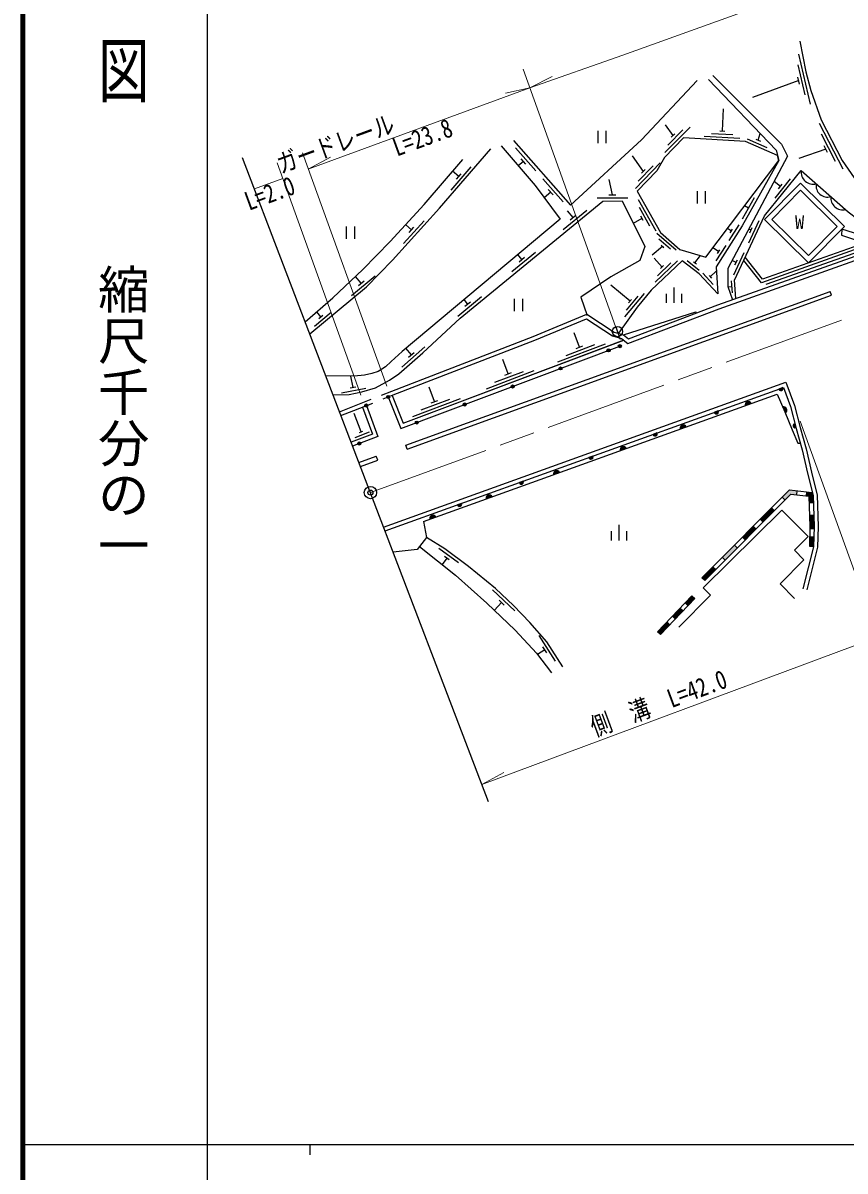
# Model space of a CAD drawing. Units: millimetres at full size, sheet at 1:1000; details may follow other scales. Extents: x 40000 to 680000, y 20000 to 380000.
# Drawn here: x 40000 to 120277, y 202409 to 314516 of the extents above; entities that cross this region are included whole.
import ezdxf
from ezdxf.enums import TextEntityAlignment as Align

# ---------------------------------------------------------------- set-up
doc = ezdxf.new("R2010")
doc.units = ezdxf.units.MM
doc.header["$LTSCALE"] = 1000
doc.header["$PDMODE"] = 32
doc.header["$PDSIZE"] = 500
doc.linetypes.add('CHAIN', pattern=[18.5, 12, -1.5, 3.5, -1.5])
for name, color, linetype, lineweight in [('M-BGD', 7, 'Continuous', 25), ('M-BMK', 2, 'CHAIN', 13), ('M-BMK-OTRS', 5, 'Continuous', 25), ('M-BMK-SRVR', 3, 'Continuous', 25), ('M-STR-HTXT', 7, 'Continuous', 13), ('M-TTL', 2, 'Continuous', 140), ('M-TTL-BAND', 7, 'Continuous', 25)]:
    doc.layers.add(name, color=color, linetype=linetype, lineweight=lineweight)
doc.layers.add('M-OTRS', color=6, linetype='Continuous')
doc.styles.add('@ＭＳ ゴシック', font='')
doc.styles.add('ＭＳ ゴシック', font='')
doc.styles.get('@ＭＳ ゴシック').set_extended_font_data('@MS Gothic')
doc.styles.get('ＭＳ ゴシック').set_extended_font_data('MS Gothic')

msp = doc.modelspace()

# ---------------------------------------------------------------- hatches: boundary and pattern name
at = {"layer": 'M-BGD'}
for points in [[(97035, 282488, -1), (97316, 282594, -1)], [(98142, 282905, -1), (98422, 283010, -1)], [(92355, 280728, -1), (92636, 280833, -1)], [(87676, 278967, -1), (87956, 279073, -1)], [(75519, 278001, -1), (75819, 278001, -1)], [(114191, 278908, -0.4608), (114082, 278618, -0.4608), (113813, 278771)], [(73386, 277160, -1), (73686, 277160, -1)], [(82996, 277206, -1), (83277, 277312, -1)], [(111109, 277372), (110520, 277160, -0.84072)], [(114449, 276449), (114196, 277021, -0.84072)], [(107897, 276641, -0.4608), (107788, 276352, -0.4608), (107519, 276505)], [(78316, 275446, -1), (78597, 275551, -1)], [(104758, 275085), (104169, 274873, -0.84072)], [(115485, 274998, -0.4608), (115207, 275132, -0.4608), (115383, 275386)], [(72693, 273451, -1), (72993, 273451, -1)], [(101903, 274482, -0.4608), (101794, 274193, -0.4608), (101525, 274346)], [(98910, 272979), (98321, 272767, -0.84072)], [(95650, 272230, -0.4608), (95541, 271941, -0.4608), (95272, 272094)], [(92404, 270636), (91815, 270424, -0.84072)], [(88855, 269783, -0.4608), (88746, 269494, -0.4608), (88477, 269647)], [(85825, 268266), (85237, 268054, -0.84072)], [(115567, 268835), (114841, 268917), (114141, 268215), (114424, 267933), (114987, 268498), (115522, 268437)], [(117082, 268662), (116521, 268726), (116475, 268329), (116756, 268297), (116775, 267682), (117175, 267695), (117154, 268368)], [(82816, 267608, -0.4608), (82707, 267319, -0.4608), (82438, 267472)], [(113374, 266879), (113090, 267162), (111999, 266067), (112282, 265785)], [(80317, 266283), (79728, 266071, -0.84072)], [(117213, 266473), (116813, 266461), (116848, 265332), (116844, 265156), (117244, 265147), (117248, 265334)], [(111592, 265092), (111309, 265375), (110253, 264316), (110536, 264033)], [(109756, 263251), (109473, 263533), (108287, 262344), (108571, 262062)], [(117226, 264351), (116827, 264377), (116805, 263422), (117205, 263413)], [(107644, 261132), (107360, 261415), (106295, 260346), (106578, 260064)], [(105607, 258308), (105317, 258584), (104658, 257890), (104948, 257615)], [(104457, 257098), (104167, 257373), (103415, 256581), (103705, 256305)], [(103175, 255747), (102885, 256023), (101976, 255065), (102266, 254790)]]:
    msp.add_hatch(color=256, dxfattribs=at).paths.add_polyline_path(points)

# ---------------------------------------------------------------- linework, layer by layer
for p, q in [((116920, 306597), (115756, 311460)), ((116395, 307500), (115697, 310418)), ((115755, 308889), (111228, 307244)), ((115836, 308549), (115673, 309229)), ((108300, 303977), (108418, 306142)), ((96123, 303989), (96123, 302789)), ((96923, 303989), (96923, 302789)), ((102679, 301863), (105139, 304353)), ((103482, 303530), (102750, 304584)), ((102958, 302572), (104433, 304066)), ((108055, 303990), (108545, 303964)), ((120078, 300243), (117797, 304692)), ((103310, 303356), (103654, 303704)), ((106520, 303474), (110015, 303282)), ((107235, 303735), (109332, 303620)), ((110717, 303208), (112641, 302366)), ((111575, 303160), (112024, 302963)), ((111799, 303062), (111997, 303719)), ((119355, 300996), (117987, 303665)), ((90090, 300072), (88106, 302323)), ((118404, 302194), (115752, 301282)), ((118564, 301882), (118244, 302505)), ((81804, 298181), (83763, 300452)), ((88873, 300999), (88373, 300559)), ((89104, 300737), (88642, 301262)), ((100583, 300026), (99512, 301549)), ((99805, 298347), (102227, 300874)), ((100073, 299060), (101526, 300577)), ((82556, 299513), (81956, 300030)), ((82328, 299248), (82785, 299778)), ((100413, 299849), (100752, 300203)), ((92750, 297053), (90767, 299304)), ((91765, 297717), (91302, 298243)), ((97560, 297734), (97257, 299226)), ((113963, 298543), (113349, 299040)), ((113441, 297422), (114951, 299287)), ((113787, 298326), (114139, 298761)), ((91534, 297980), (90911, 297432)), ((96061, 297426), (99061, 297442)), ((97210, 297732), (97910, 297736)), ((101823, 294196), (100110, 297248)), ((105826, 298089), (105826, 296889)), ((106626, 298089), (106626, 296889)), ((110269, 295397), (111446, 297488)), ((92752, 294340), (95072, 296243)), ((93722, 295523), (93182, 296182)), ((101218, 294659), (100191, 296491)), ((110858, 296443), (110475, 296658)), ((77159, 292990), (79176, 295210)), ((93451, 295301), (93992, 295745)), ((100443, 295428), (99591, 294950)), ((100563, 295215), (100323, 295642)), ((110870, 293059), (111883, 295235)), ((71561, 294631), (71561, 293431)), ((72361, 294631), (72361, 293431)), ((77945, 294302), (77375, 294819)), ((77710, 294043), (78181, 294561)), ((103798, 292314), (101908, 293951)), ((109187, 294189), (108799, 294435)), ((108958, 293269), (109922, 294789)), ((109074, 294012), (109299, 294367)), ((111105, 294274), (110882, 294378)), ((110986, 294020), (111223, 294528)), ((102460, 292679), (101453, 291852)), ((103223, 292415), (102090, 293397)), ((102592, 292565), (102328, 292794)), ((107694, 291274), (108658, 292794)), ((123554, 292873), (112538, 288981)), ((87742, 290232), (90062, 292134)), ((88712, 291415), (88318, 291896)), ((88441, 291193), (88982, 291637)), ((102405, 290674), (101646, 291545)), ((105623, 291086), (106171, 291800)), ((107922, 292195), (107362, 292550)), ((107810, 292017), (108035, 292372)), ((109412, 289925), (110424, 292101)), ((101735, 289204), (103904, 291276)), ((101962, 289835), (103263, 291079)), ((102253, 290529), (102557, 290819)), ((104846, 291305), (106036, 290391)), ((105485, 291193), (105762, 290980)), ((109646, 291139), (109263, 291318)), ((109528, 290886), (109764, 291393)), ((72074, 287915), (74379, 289835)), ((73034, 289106), (72479, 289772)), ((72765, 288882), (73303, 289330)), ((106382, 290080), (107405, 288983)), ((106994, 289864), (107233, 289608)), ((107113, 289736), (107707, 290290)), ((109272, 288148), (109201, 289346)), ((77396, 273276), (118819, 288306)), ((99279, 287346), (97406, 288911)), ((103598, 287173), (103598, 288673)), ((109236, 288747), (108862, 288725)), ((118955, 287930), (118819, 288306)), ((77532, 272900), (118955, 287930)), ((82451, 285892), (84771, 287795)), ((83421, 287075), (83068, 287506)), ((83150, 286853), (83691, 287297)), ((87981, 287579), (87981, 286379)), ((88781, 287579), (88781, 286379)), ((98778, 285810), (100702, 288112)), ((98933, 286463), (100087, 287844)), ((99145, 287185), (99414, 287507)), ((102848, 287173), (102848, 288073)), ((104348, 287173), (104348, 288073)), ((68479, 284920), (70092, 286264)), ((69093, 285823), (68692, 286304)), ((68905, 285666), (69281, 285979)), ((97895, 284852), (98205, 283902)), ((94344, 282865), (93815, 284269)), ((76996, 280909), (79254, 282884)), ((77928, 282122), (77380, 282749)), ((92215, 281423), (96895, 283183)), ((93045, 282056), (95853, 283112)), ((94016, 282741), (94671, 282988)), ((77664, 281892), (78191, 282352)), ((87382, 280245), (86853, 281649)), ((85253, 278803), (89933, 280564)), ((86083, 279436), (88891, 280493)), ((87054, 280122), (87709, 280369)), ((72236, 278928), (72025, 280024)), ((71115, 278407), (73471, 278861)), ((71961, 278875), (72511, 278981)), ((80189, 277539), (79661, 278943)), ((114191, 278908), (113813, 278771)), ((70913, 276556), (74018, 277781)), ((71056, 276183), (74156, 277405)), ((78060, 276097), (82740, 277858)), ((78891, 276730), (81699, 277787)), ((79861, 277416), (80517, 277663)), ((110520, 277160), (111109, 277372)), ((114196, 277021), (114449, 276449)), ((73030, 274593), (72353, 276371)), ((107897, 276641), (107519, 276505)), ((104169, 274873), (104758, 275085)), ((115485, 274998), (115383, 275386)), ((72436, 274045), (73838, 274580)), ((72867, 274530), (73194, 274655)), ((101903, 274482), (101525, 274346)), ((77532, 272900), (77396, 273276)), ((98321, 272767), (98910, 272979)), ((115670, 273497), (115899, 273488)), ((72809, 271591), (74502, 272213)), ((72947, 271215), (74640, 271837)), ((74640, 271837), (74502, 272213)), ((95650, 272230), (95272, 272094)), ((91815, 270424), (92404, 270636)), ((88855, 269783), (88477, 269647)), ((85237, 268054), (85825, 268266)), ((114141, 268215), (114424, 267933)), ((115567, 268835), (115522, 268437)), ((116521, 268726), (116475, 268329)), ((82816, 267608), (82438, 267472)), ((113090, 267162), (113374, 266879)), ((116775, 267682), (117175, 267695)), ((79728, 266071), (80317, 266283)), ((111999, 266067), (112282, 265785)), ((116813, 266461), (117213, 266473)), ((97461, 263994), (97461, 264894)), ((98211, 263994), (98211, 265494)), ((98961, 263994), (98961, 264894)), ((111309, 265375), (111592, 265092)), ((116844, 265156), (117244, 265147)), ((109473, 263533), (109756, 263251)), ((110253, 264316), (110536, 264033)), ((116827, 264377), (117226, 264351)), ((82537, 261790), (80604, 263212)), ((81619, 262093), (81167, 262425)), ((108287, 262344), (108571, 262062)), ((116805, 263422), (117205, 263413)), ((81393, 262259), (80936, 261638)), ((107360, 261415), (107644, 261132)), ((106295, 260346), (106578, 260064)), ((88041, 257103), (85863, 259166)), ((86746, 257917), (86034, 257165)), ((87000, 257676), (86492, 258157)), ((101976, 255065), (105317, 258584)), ((102266, 254790), (105607, 258308)), ((104658, 257890), (104948, 257615)), ((105317, 258584), (105607, 258308)), ((104167, 257373), (104457, 257098)), ((102885, 256023), (103175, 255747)), ((103415, 256581), (103705, 256305)), ((92016, 252189), (90395, 254714)), ((101976, 255065), (102266, 254790)), ((91142, 252995), (90764, 253584)), ((90953, 253289), (90247, 252836))]:
    msp.add_line(p, q, dxfattribs=at)
for points in [[(115848, 312740), (116462, 309752), (116931, 307923), (117943, 305066), (119980, 301092), (123584, 295926), (127431, 294753)], [(75022, 278176), (76009, 278565), (89826, 283901), (95061, 286067), (97723, 284336), (98637, 284069), (99144, 283678), (107858, 286976), (123941, 292702), (146967, 299452), (159560, 308103), (161739, 309371)], [(75159, 277800), (76155, 278193), (89975, 283530), (95019, 285617), (97554, 283969), (98452, 283706), (99077, 283225), (107995, 286601), (124065, 292322), (147141, 299086), (159774, 307765), (161926, 309017)], [(87889, 303023), (93453, 296710), (100399, 303096), (105833, 308904)], [(106944, 308988), (113539, 302086), (113813, 301085), (110229, 294712), (107679, 290690), (107863, 288053), (106032, 290016), (104362, 291298), (101355, 288427), (99970, 286769), (98144, 284213)], [(107373, 309395), (114069, 302674), (114664, 301525), (108844, 290526), (108843, 288778), (109300, 287490)], [(68017, 284145), (73553, 288757), (76090, 291368), (80688, 296429), (85696, 302234)], [(86700, 302509), (90026, 298633), (92446, 295348), (77015, 282444), (75965, 281454), (75398, 280930), (74687, 280493), (74077, 280274), (73350, 280126), (72355, 280020), (69579, 280053)], [(67565, 285327), (70275, 287678), (73178, 290436), (75866, 293170), (79169, 296778), (82939, 301177)], [(109605, 287598), (109498, 289399), (112428, 295696), (116001, 300105), (120587, 296072), (121539, 295346), (122489, 294737), (123405, 294389), (124423, 294191), (125160, 294191), (126276, 294305), (127431, 294753)], [(70282, 278211), (71866, 278246), (73102, 278484), (74427, 278901), (75790, 279633), (76689, 280242), (79061, 282316), (82687, 285698), (96625, 297129), (98500, 297139), (100726, 292676), (100228, 291326), (97390, 289726), (94465, 287725), (95104, 285948)], [(124626, 292903), (119950, 294371), (119918, 293788), (122637, 292867), (112113, 289149), (110396, 291330)], [(122177, 293023), (112216, 289503), (110538, 291634)], [(98637, 284069), (105709, 286299), (105754, 286180)], [(75669, 278001), (76888, 274908), (98282, 282957)], [(76041, 278148), (77116, 275421), (98677, 283533), (78915, 276098)], [(75213, 265295), (114504, 279445), (115333, 277178), (115895, 275009), (116469, 272929), (117009, 270658), (117552, 268422), (117648, 265335), (117603, 263313), (116549, 259148)], [(75355, 264921), (114265, 278934), (114950, 277059), (115508, 274905), (116081, 272829), (116620, 270564), (117154, 268368), (117248, 265334), (117204, 263368), (116161, 259246)], [(79111, 265848), (113638, 278283), (114401, 276556), (115122, 274802), (115670, 273497)], [(73164, 277014), (74135, 274372), (72051, 273577)], [(73536, 277160), (74647, 274140), (72194, 273203)], [(106295, 260346), (114841, 268917), (117082, 268662)], [(106578, 260064), (114987, 268498), (116756, 268297)], [(116756, 268297), (116848, 265332), (116805, 263422)], [(104061, 255508), (107139, 258648), (106407, 259365), (114104, 266957), (116668, 264356), (115333, 263039), (116268, 262091), (113926, 259749), (115349, 258326)], [(79111, 265848), (79412, 264267), (78509, 263116), (76151, 262836)], [(92721, 251648), (91152, 254091), (89497, 255988), (87903, 257647), (86158, 259299), (83517, 261442), (81183, 263158), (79412, 264267)], [(78730, 263398), (82234, 260603), (85313, 257859), (88050, 255222), (90142, 252973), (91602, 251064)]]:
    msp.add_lwpolyline(points, dxfattribs=at)
for points in [[(99979, 298095), (102245, 294057), (104160, 292397), (106694, 291644), (113813, 301085), (113676, 301586), (110552, 302952), (104504, 303284), (102635, 301391), (101885, 300084)], [(112408, 295336), (115922, 298887), (120214, 294639), (116701, 291088)], [(113115, 295340), (115925, 298180), (119507, 294635), (116697, 291795)]]:
    msp.add_lwpolyline(points, close=True, dxfattribs=at)
for centre, radius in [((98050, 284377), 500), ((97175, 282541), 150), ((98282, 282957), 150), ((92496, 280780), 150), ((87816, 279020), 150), ((75669, 278001), 150), ((73536, 277160), 150), ((83136, 277259), 150), ((78456, 275498), 150), ((72843, 273451), 150)]:
    msp.add_circle(centre, radius, dxfattribs=at)
for centre, radius, start, end in [((117164, 299948), 1173, 172.27806, 285.04805), ((118547, 298608), 1098, 169.17065, 288.15546), ((120079, 297455), 1195, 174.73652, 282.58959), ((114013, 278810), 203, 190.84498, 28.76837), ((110833, 277215), 318, 29.69781, 189.91554), ((114272, 276713), 318, 303.74637, 103.9641), ((107719, 276543), 203, 190.84498, 28.76837), ((104482, 274928), 318, 29.69781, 189.91554), ((115403, 275184), 203, 95.82508, 293.74847), ((101725, 274384), 203, 190.84498, 28.76837), ((98634, 272822), 318, 29.69781, 189.91554), ((95472, 272132), 203, 190.84498, 28.76837), ((92128, 270479), 318, 29.69781, 189.91554), ((88677, 269685), 203, 190.84498, 28.76837), ((85549, 268109), 318, 29.69781, 189.91554), ((82638, 267510), 203, 190.84498, 28.76837), ((80041, 266125), 318, 29.69781, 189.91554)]:
    msp.add_arc(centre, radius, start, end, dxfattribs=at)
at = {"layer": 'M-BMK'}
msp.add_line((73930, 268654), (133644, 290527), dxfattribs=at)
at = {"layer": 'M-BMK-OTRS'}
msp.add_line((85454, 238467), (61451, 301343), dxfattribs=at)
at = {"layer": 'M-BMK-SRVR'}
msp.add_circle((73930, 268654), 600, dxfattribs=at)
at = {"layer": 'M-OTRS'}
msp.add_point((73930, 268654), dxfattribs=at)
at = {"layer": 'M-STR-HTXT'}
for p, q in [((88859, 309998), (98308, 283612)), ((89511, 308175), (91692, 309303)), ((67863, 300245), (89511, 308175)), ((89511, 308175), (87111, 307660)), ((75545, 279036), (67285, 301841)), ((64834, 300855), (72997, 278174)), ((67863, 300245), (70028, 301402)), ((62605, 298319), (65381, 299336)), ((115881, 275643), (123911, 253390)), ((84807, 240163), (123481, 254581)), ((84807, 240163), (86965, 241333))]:
    msp.add_line(p, q, dxfattribs=at)
msp.add_lwpolyline([(89511, 308175), (98571, 311355), (122775, 320105), (126229, 321329), (130360, 322570), (134786, 323811), (139617, 325099), (145138, 326479), (157062, 329155), (164654, 330566), (177333, 332545), (189402, 333993), (200423, 334843), (211600, 335396), (220262, 335445), (229187, 335243), (264377, 334360)], dxfattribs=at)
at = {"layer": 'M-TTL'}
msp.add_line((40000, 380000), (40000, 20000), dxfattribs=at)
at = {"layer": 'M-TTL-BAND'}
for p, q in [((58000, 370000), (58000, 20000)), ((40000, 205000), (579000, 205000)), ((68000, 205000), (68000, 204000))]:
    msp.add_line(p, q, dxfattribs=at)

# ---------------------------------------------------------------- texts
at = {"layer": 'M-BGD', "style": 'ＭＳ ゴシック'}
msp.add_text('W', height=1320, dxfattribs=at).set_placement((115841, 295071), align=Align.MIDDLE_CENTER)
at = {"layer": 'M-STR-HTXT', "style": 'ＭＳ ゴシック', "width": 0.8}
for s, rotation, p in [('ガードレール', 20.118, (71015, 301345)), ('側\u3000溝\u3000L=42.0', 20.445, (102582, 246735))]:
    msp.add_text(s, height=1833, rotation=rotation, dxfattribs=at).set_placement(p, align=Align.BOTTOM_CENTER)
for s, p in [('L=23.8', (78687, 304210)), ('L=2.0', (63777, 298748))]:
    msp.add_text(s, height=1833, rotation=20.118, dxfattribs=at).set_placement(p, align=Align.TOP_CENTER)
at = {"layer": 'M-TTL-BAND', "style": '@ＭＳ ゴシック', "width": 1.4}
msp.add_text('平  面  図', height=3666, rotation=270, dxfattribs=at).set_placement((49777, 306475), align=Align.MIDDLE_RIGHT)
at = {"layer": 'M-TTL-BAND', "style": '@ＭＳ ゴシック'}
msp.add_text('縮尺千分の一', height=3666, rotation=270, dxfattribs=at).set_placement((49777, 261030), align=Align.MIDDLE_RIGHT)

doc.saveas('drawing.dxf')
